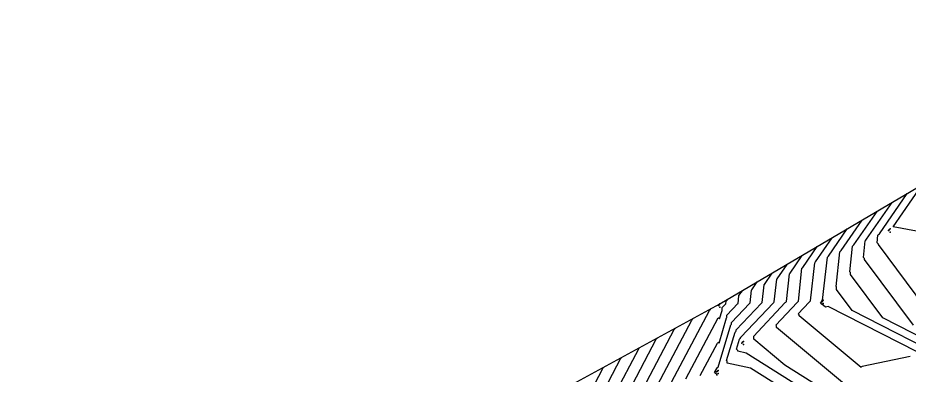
# Model space of a CAD drawing. Header units: metres. Extents: x 419582 to 423558, y 4805372 to 4807539.
# Drawn here: x 420827.9 to 420939.1, y 4805946.7 to 4805991.3 of the extents above; entities that cross this region are included whole.
import ezdxf

# ---------------------------------------------------------------- set-up
doc = ezdxf.new("R2010")
doc.units = ezdxf.units.M
for name, color, linetype in [('C-TINN', 4, 'Continuous'), ('C-TINN-BNDY', 110, 'Continuous'), ('C-TOPO-MAJR', 9, 'Continuous'), ('C-TOPO-MINR', 8, 'Continuous')]:
    doc.layers.add(name, color=color, linetype=linetype)

msp = doc.modelspace()

# ---------------------------------------------------------------- linework, layer by layer
at = {"layer": 'C-TINN', "color": 4, "linetype": 'Continuous', "lineweight": -3}
for p in [(420936.72, 4805964.97, 1643.84), (420936.52, 4805964.77, 1643.84), (420936.62, 4805964.87, 1643.84), (420936.72, 4805964.57, 1643.84), (420928.39, 4805956.07, 1639.06), (420915.3, 4805955.4, 1630.51), (420915.4, 4805955.5, 1630.51), (420915.5, 4805955.6, 1630.51), (420915.5, 4805955.2, 1630.51), (420928.19, 4805955.87, 1639.06), (420928.29, 4805955.97, 1639.06), (420928.39, 4805955.67, 1639.06), (420918.23, 4805950.73, 1635.55), (420918.33, 4805950.83, 1635.55), (420918.43, 4805950.93, 1635.55), (420918.43, 4805950.53, 1635.55), (420915.18, 4805947.21, 1633.14), (420915.28, 4805947.31, 1633.14), (420915.08, 4805947.11, 1633.14), (420915.28, 4805946.91, 1633.14)]:
    msp.add_point(p, dxfattribs=at)
at = {"layer": 'C-TINN-BNDY', "color": 110, "linetype": 'Continuous', "lineweight": -3, "flags": 128}
msp.add_lwpolyline([(420443.91, 4805743.65), (420493.5, 4805756.98), (420768.14, 4805870.08), (420831.32, 4805906.4), (420889.42, 4805941.39), (420915.5, 4805955.6), (420955.73, 4805979.34), (420991.65, 4805999.26), (421029.07, 4806020.62), (421150.43, 4806089.34), (421193.45, 4806114.76), (421316.74, 4806181.07)], dxfattribs=at)
at = {"layer": 'C-TOPO-MAJR', "color": 9, "linetype": 'Continuous', "lineweight": -3, "flags": 128}
for points, elevation in [([(420944.84, 4805948.22), (420931.99, 4805954.8), (420930.03, 4805957.42), (420930.03, 4805957.74), (420929.99, 4805957.78), (420930.46, 4805962.13), (420930.54, 4805962.2), (420930.61, 4805962.27), (420933.24, 4805966.07)], 1640), ([(420940.31, 4805926.79), (420938.8, 4805931.6), (420934.61, 4805937.03), (420932.53, 4805938.67), (420932.53, 4805938.81), (420932.4, 4805938.94), (420933.68, 4805940.06), (420918.75, 4805949.48), (420917.71, 4805949.7), (420917.71, 4805949.8), (420917.56, 4805949.95), (420917.93, 4805951.22), (420918.02, 4805951.31), (420918.11, 4805951.4), (420918.11, 4805951.44), (420922.16, 4805955.74), (420922.22, 4805955.79), (420922.27, 4805955.85), (420922.58, 4805958.69), (420922.61, 4805958.72), (420922.65, 4805958.76), (420923.89, 4805960.55)], 1635), ([(420909.47, 4805945.86), (420914.18, 4805954.79), (420914.27, 4805954.89), (420914.37, 4805954.98)], 1630), ([(420900.54, 4805943.87), (420903.15, 4805948.82), (420903.21, 4805948.88), (420903.26, 4805948.93)], 1625)]:
    msp.add_lwpolyline(points, dxfattribs=dict(at, elevation=elevation))
at = {"layer": 'C-TOPO-MINR', "color": 8, "linetype": 'Continuous', "lineweight": -3, "flags": 128}
for points, elevation in [([(420943.48, 4805952.02), (420935.26, 4805963.01), (420935.26, 4805963.08), (420935.09, 4805963.24), (420935.2, 4805964.19), (420935.29, 4805964.29), (420935.38, 4805964.38), (420938.85, 4805969.38)], 1643), ([(420950.51, 4805962.74), (420937.09, 4805965.24), (420937.09, 4805965.25), (420937.09, 4805965.25), (420937.09, 4805965.25), (420940.72, 4805970.48)], 1644), ([(420939.65, 4805952.94), (420933.51, 4805961.14), (420933.51, 4805961.3), (420933.39, 4805961.42), (420933.62, 4805963.5), (420933.7, 4805963.59), (420933.79, 4805963.68), (420936.98, 4805968.28)], 1642), ([(420945.09, 4805949.13), (420935.82, 4805953.87), (420931.77, 4805959.28), (420931.77, 4805959.52), (420931.69, 4805959.6), (420932.04, 4805962.82), (420932.12, 4805962.89), (420932.2, 4805962.97), (420935.11, 4805967.17)], 1641), ([(420944.59, 4805947.32), (420929, 4805955.29), (420928.66, 4805955.22), (420928.66, 4805955.22), (420928.66, 4805955.22), (420928.22, 4805955.58), (420928.22, 4805955.59), (420928.02, 4805955.79), (420928.1, 4805955.87), (420928.2, 4805955.97), (420928.3, 4805956.07), (420928.89, 4805961.44), (420928.95, 4805961.5), (420929.02, 4805961.57), (420931.37, 4805964.97)], 1639), ([(420939.22, 4805949.04), (420933.23, 4805947.8), (420933.17, 4805947.75), (420933.12, 4805947.69), (420925.38, 4805954.12), (420925.38, 4805954.24), (420925.24, 4805954.38), (420926.62, 4805955.84), (420926.7, 4805955.92), (420926.79, 4805956.01), (420927.31, 4805960.75), (420927.37, 4805960.81), (420927.42, 4805960.86), (420929.5, 4805963.86)], 1638), ([(420942.51, 4805933.57), (420936.88, 4805940.86), (420936.72, 4805940.98), (420936.72, 4805940.99), (420936.53, 4805941.19), (420936.62, 4805941.27), (420935.03, 4805942.28), (420922.54, 4805952.65), (420922.54, 4805952.89), (420922.46, 4805952.97), (420925.13, 4805955.8), (420925.21, 4805955.88), (420925.28, 4805955.96), (420925.73, 4805960.06), (420925.78, 4805960.11), (420925.83, 4805960.16), (420927.63, 4805962.76)], 1637), ([(420940.66, 4805932.58), (420935.74, 4805938.94), (420934.63, 4805939.83), (420934.63, 4805939.9), (420934.46, 4805940.06), (420935.15, 4805940.67), (420923.58, 4805947.97), (420919.71, 4805951.19), (420919.71, 4805951.54), (420919.68, 4805951.56), (420923.65, 4805955.77), (420923.71, 4805955.84), (420923.78, 4805955.9), (420924.16, 4805959.38), (420924.2, 4805959.42), (420924.24, 4805959.46), (420925.76, 4805961.66)], 1636), ([(420940.16, 4805921.37), (420939.06, 4805923.88), (420936.95, 4805930.61), (420933.48, 4805935.11), (420930.43, 4805937.51), (420930.43, 4805937.71), (420930.33, 4805937.81), (420932.2, 4805939.46), (420919.32, 4805947.58), (420916.4, 4805948.2), (420916.4, 4805948.46), (420916.33, 4805948.53), (420917.39, 4805952.1), (420917.46, 4805952.17), (420917.53, 4805952.24), (420917.53, 4805952.37), (420920.68, 4805955.71), (420920.72, 4805955.75), (420920.76, 4805955.79), (420921, 4805958), (420921.03, 4805958.03), (420921.06, 4805958.05), (420922.02, 4805959.45)], 1634), ([(420915.18, 4805946.69), (420915.1, 4805946.78), (420914.9, 4805946.97), (420914.83, 4805947.05), (420915.09, 4805947.55), (420915.19, 4805947.65), (420915.28, 4805947.74), (420915.29, 4805947.73), (420916.85, 4805952.99), (420916.9, 4805953.04), (420916.95, 4805953.09), (420916.95, 4805953.29), (420919.2, 4805955.68), (420919.22, 4805955.71), (420919.25, 4805955.74), (420919.43, 4805957.31), (420919.45, 4805957.33), (420919.46, 4805957.35), (420920.15, 4805958.35)], 1633), ([(420913.04, 4805946.66), (420915.18, 4805950.7), (420915.23, 4805950.76), (420915.29, 4805950.82), (420915.38, 4805950.73), (420916.31, 4805953.88), (420916.34, 4805953.91), (420916.37, 4805953.94), (420916.37, 4805954.22), (420917.71, 4805955.65), (420917.73, 4805955.66), (420917.75, 4805955.68), (420917.85, 4805956.63), (420917.86, 4805956.64), (420917.87, 4805956.65), (420918.29, 4805957.24)], 1632), ([(420911.26, 4805946.26), (420915.26, 4805953.86), (420915.28, 4805953.87), (420915.3, 4805953.89), (420915.46, 4805953.73), (420915.77, 4805954.77), (420915.78, 4805954.78), (420915.78, 4805954.78), (420915.78, 4805955.15), (420916.23, 4805955.62), (420916.23, 4805955.62), (420916.24, 4805955.63), (420916.27, 4805955.94), (420916.28, 4805955.94), (420916.28, 4805955.94), (420916.42, 4805956.14)], 1631), ([(420907.69, 4805945.46), (420911.97, 4805953.6), (420912.06, 4805953.69), (420912.15, 4805953.77)], 1629), ([(420905.9, 4805945.06), (420909.77, 4805952.4), (420909.85, 4805952.48), (420909.92, 4805952.56)], 1628), ([(420904.12, 4805944.67), (420907.56, 4805951.21), (420907.63, 4805951.28), (420907.7, 4805951.35)], 1627), ([(420902.33, 4805944.27), (420905.36, 4805950.02), (420905.42, 4805950.08), (420905.48, 4805950.14)], 1626), ([(420898.76, 4805943.47), (420900.95, 4805947.63), (420900.99, 4805947.68), (420901.04, 4805947.72)], 1624)]:
    msp.add_lwpolyline(points, dxfattribs=dict(at, elevation=elevation))

doc.saveas('drawing.dxf')
